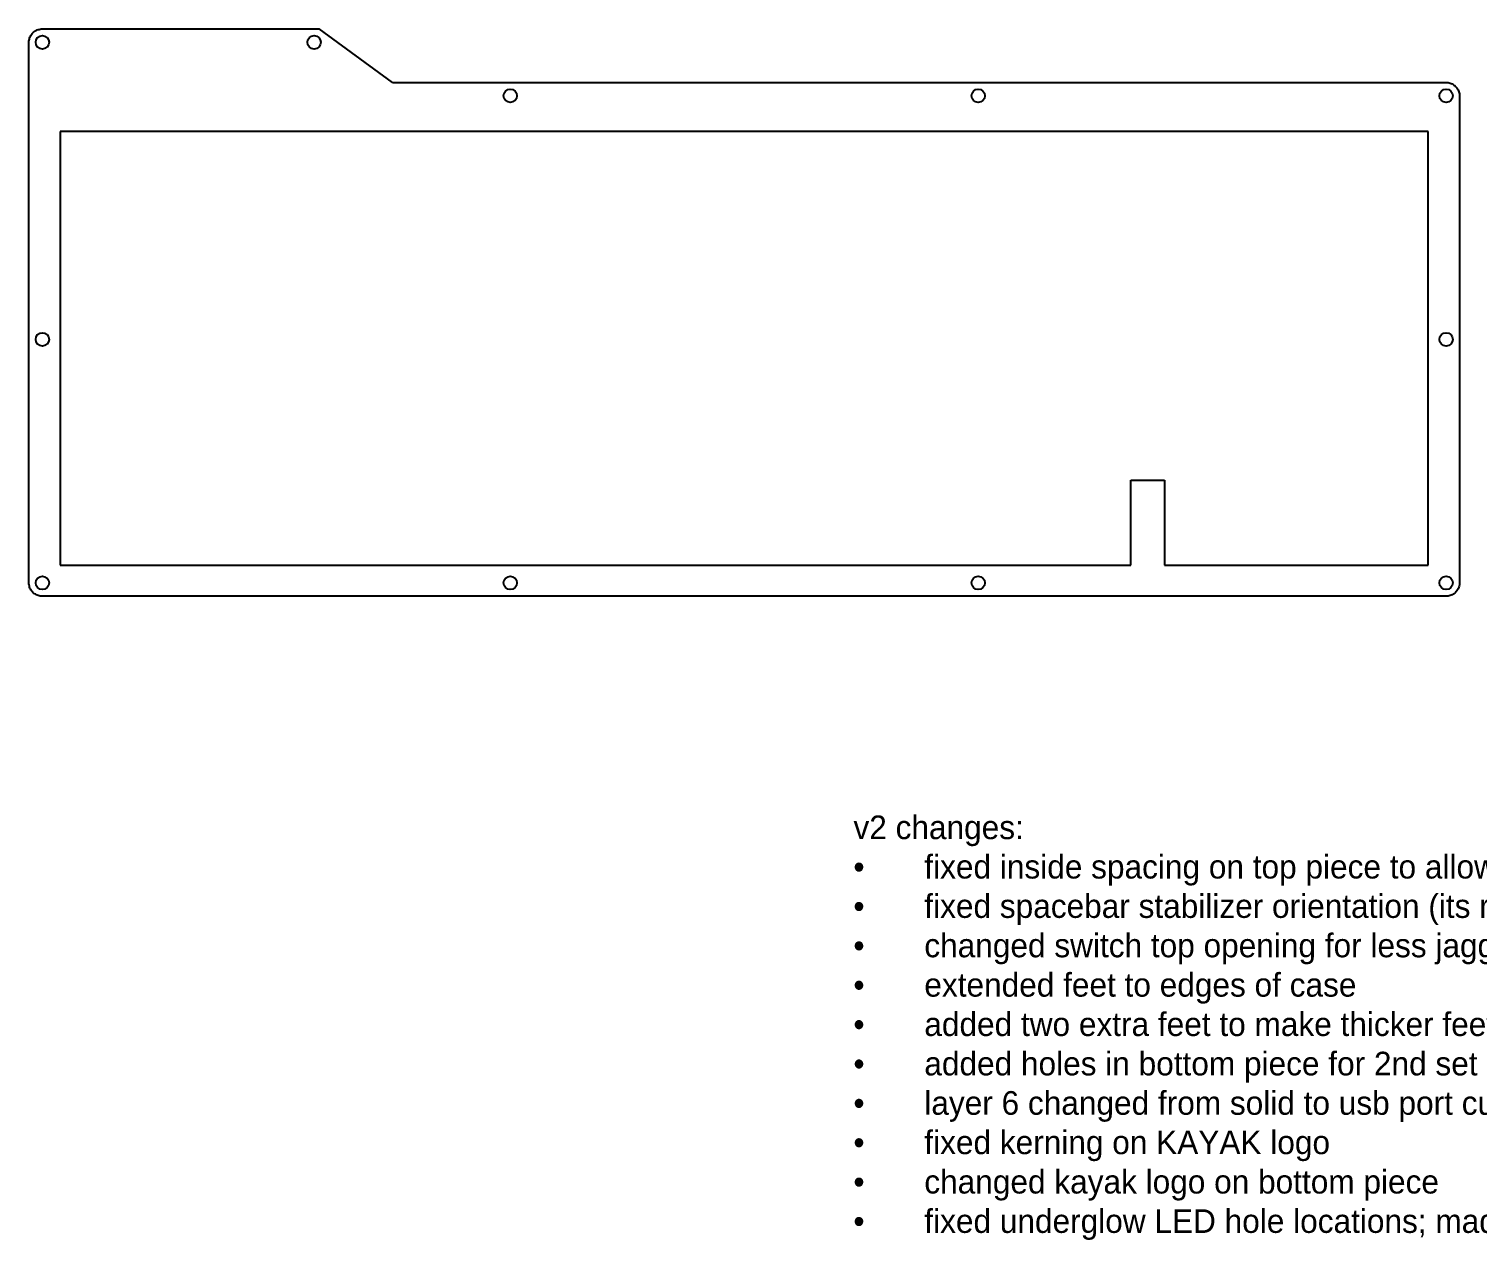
# Model space of a CAD drawing. Extents: x -200 to 1126, y -96 to 460.
# Drawn here: x -199.9 to 124.8, y 26.3 to 298 of the extents above; entities that cross this region are included whole.
import ezdxf

# ---------------------------------------------------------------- set-up
doc = ezdxf.new("R2010")
doc.units = 0
doc.header["$MEASUREMENT"] = 0
doc.linetypes.add('ACAD_ISO02W100', pattern=[15, 12, -3])
doc.layers.add('construction', color=253, linetype='ACAD_ISO02W100')
doc.styles.add('Annotative', font='txt')

msp = doc.modelspace()

# ---------------------------------------------------------------- linework, layer by layer
at = {"color": 0}
for p, q in [((-199.91, 295.47), (-199.86, 295.7)), ((-199.86, 295.7), (-199.8, 295.92)), ((-199.8, 295.92), (-199.72, 296.14)), ((-199.72, 296.14), (-199.62, 296.36)), ((-199.62, 296.36), (-199.5, 296.56)), ((-199.5, 296.56), (-199.37, 296.76)), ((-199.37, 296.76), (-199.23, 296.95)), ((-199.23, 296.95), (-199.07, 297.12)), ((-199.07, 297.12), (-198.89, 297.28)), ((-198.89, 297.28), (-198.71, 297.42)), ((-198.71, 297.42), (-198.51, 297.55)), ((-198.51, 297.55), (-198.31, 297.67)), ((-198.31, 297.67), (-198.09, 297.77)), ((-198.09, 297.77), (-197.87, 297.85)), ((-197.87, 297.85), (-197.65, 297.91)), ((-197.65, 297.91), (-197.41, 297.96)), ((-197.41, 297.96), (-197.18, 297.99)), ((-197.18, 297.99), (-196.94, 298)), ((-196.94, 298), (-134.84, 298)), ((-199.94, 295.23), (-199.91, 295.47)), ((-199.94, 295), (-199.94, 295.23)), ((-199.94, 173.75), (-199.94, 295)), ((-118.44, 286), (117.86, 286)), ((117.86, 286), (118.09, 285.99)), ((118.09, 285.99), (118.33, 285.96)), ((118.33, 285.96), (118.56, 285.91)), ((118.56, 285.91), (118.78, 285.85)), ((118.78, 285.85), (119, 285.77)), ((119, 285.77), (119.22, 285.67)), ((119.22, 285.67), (119.42, 285.55)), ((119.42, 285.55), (119.62, 285.42)), ((119.62, 285.42), (119.81, 285.28)), ((119.81, 285.28), (119.98, 285.12)), ((119.98, 285.12), (120.14, 284.95)), ((120.14, 284.95), (120.28, 284.76)), ((120.28, 284.76), (120.41, 284.56)), ((120.41, 284.56), (120.53, 284.36)), ((120.53, 284.36), (120.63, 284.14)), ((120.63, 284.14), (120.71, 283.92)), ((120.71, 283.92), (120.77, 283.7)), ((120.77, 283.7), (120.82, 283.47)), ((120.82, 283.47), (120.85, 283.23)), ((120.85, 283.23), (120.86, 283)), ((120.86, 283), (120.86, 173.75)), ((-192.95, 275), (-192.95, 177.75)), ((113.86, 275), (-192.95, 275)), ((113.86, 177.75), (113.86, 275)), ((47.18, 177.75), (47.18, 196.79)), ((47.18, 196.79), (54.7, 196.79)), ((54.7, 196.79), (54.7, 177.75)), ((-192.95, 177.75), (47.18, 177.75)), ((54.7, 177.75), (113.86, 177.75)), ((-199.94, 173.51), (-199.94, 173.75)), ((-199.91, 173.28), (-199.94, 173.51)), ((-199.86, 173.04), (-199.91, 173.28)), ((-199.8, 172.82), (-199.86, 173.04)), ((-199.72, 172.6), (-199.8, 172.82)), ((-199.62, 172.38), (-199.72, 172.6)), ((-199.5, 172.18), (-199.62, 172.38)), ((-199.37, 171.98), (-199.5, 172.18)), ((120.41, 172.18), (120.28, 171.98)), ((120.53, 172.38), (120.41, 172.18)), ((120.63, 172.6), (120.53, 172.38)), ((120.71, 172.82), (120.63, 172.6)), ((120.77, 173.04), (120.71, 172.82)), ((120.82, 173.28), (120.77, 173.04)), ((120.85, 173.51), (120.82, 173.28)), ((120.86, 173.75), (120.85, 173.51)), ((-199.23, 171.8), (-199.37, 171.98)), ((-199.07, 171.62), (-199.23, 171.8)), ((-198.89, 171.47), (-199.07, 171.62)), ((-198.71, 171.32), (-198.89, 171.47)), ((-198.51, 171.19), (-198.71, 171.32)), ((-198.31, 171.07), (-198.51, 171.19)), ((-198.09, 170.97), (-198.31, 171.07)), ((-197.87, 170.89), (-198.09, 170.97)), ((-197.65, 170.83), (-197.87, 170.89)), ((-197.41, 170.78), (-197.65, 170.83)), ((-197.18, 170.75), (-197.41, 170.78)), ((-196.94, 170.75), (-197.18, 170.75)), ((117.86, 170.75), (-196.94, 170.75)), ((118.09, 170.75), (117.86, 170.75)), ((118.33, 170.78), (118.09, 170.75)), ((118.56, 170.83), (118.33, 170.78)), ((118.78, 170.89), (118.56, 170.83)), ((119, 170.97), (118.78, 170.89)), ((119.22, 171.07), (119, 170.97)), ((119.42, 171.19), (119.22, 171.07)), ((119.62, 171.32), (119.42, 171.19)), ((119.81, 171.47), (119.62, 171.32)), ((119.98, 171.62), (119.81, 171.47)), ((120.14, 171.8), (119.98, 171.62)), ((120.28, 171.98), (120.14, 171.8))]:
    msp.add_line(p, q, dxfattribs=at)
at = {"linetype": 'Continuous'}
msp.add_line((-118.44, 286), (-134.84, 298), dxfattribs=at)
for centre in [(-196.94, 295), (-136, 295), (-92.01, 283), (12.92, 283), (117.86, 283), (-196.94, 228.37), (117.86, 228.37), (-196.94, 173.74), (-92.01, 173.74), (12.92, 173.74), (117.86, 173.74)]:
    msp.add_circle(centre, 1.5, dxfattribs=at)

# ---------------------------------------------------------------- texts
at = {"layer": 'construction', "linetype": 'Continuous', "insert": (-15.05, 121.57), "char_height": 5.29814, "attachment_point": 1, "style": 'Annotative'}
msp.add_mtext_dynamic_manual_height_columns('v2 changes:\\P\\pi-15.894,l15.894,t15.894;{\\fSymbol|b0|i0|c2|p18;·^I}fixed inside spacing on top piece to allow room for keycaps to move w/o rubbing\\P{\\fSymbol|b0|i0|c2|p18;·^I}fixed spacebar stabilizer orientation (its reverse from the other 3 stabs)\\P{\\fSymbol|b0|i0|c2|p18;·^I}changed switch top opening for less jagged edges\\P{\\fSymbol|b0|i0|c2|p18;·^I}extended feet to edges of case\\P{\\fSymbol|b0|i0|c2|p18;·^I}added two extra feet to make thicker feet so you can add bumpons\\P{\\fSymbol|b0|i0|c2|p18;·^I}added holes in bottom piece for 2nd set of feet\\P{\\fSymbol|b0|i0|c2|p18;·^I}layer 6 changed from solid to usb port cut\\P{\\fSymbol|b0|i0|c2|p18;·^I}fixed kerning on KAYAK logo\\P{\\fSymbol|b0|i0|c2|p18;·^I}changed kayak logo on bottom piece\\P{\\fSymbol|b0|i0|c2|p18;·^I}fixed underglow LED hole locations; made smaller and moved down 3mm. Also adjusted the Right side to 1mm lower than left.', width=430.4439, gutter_width=1, heights=[128.56], dxfattribs=at)

doc.saveas('drawing.dxf')
